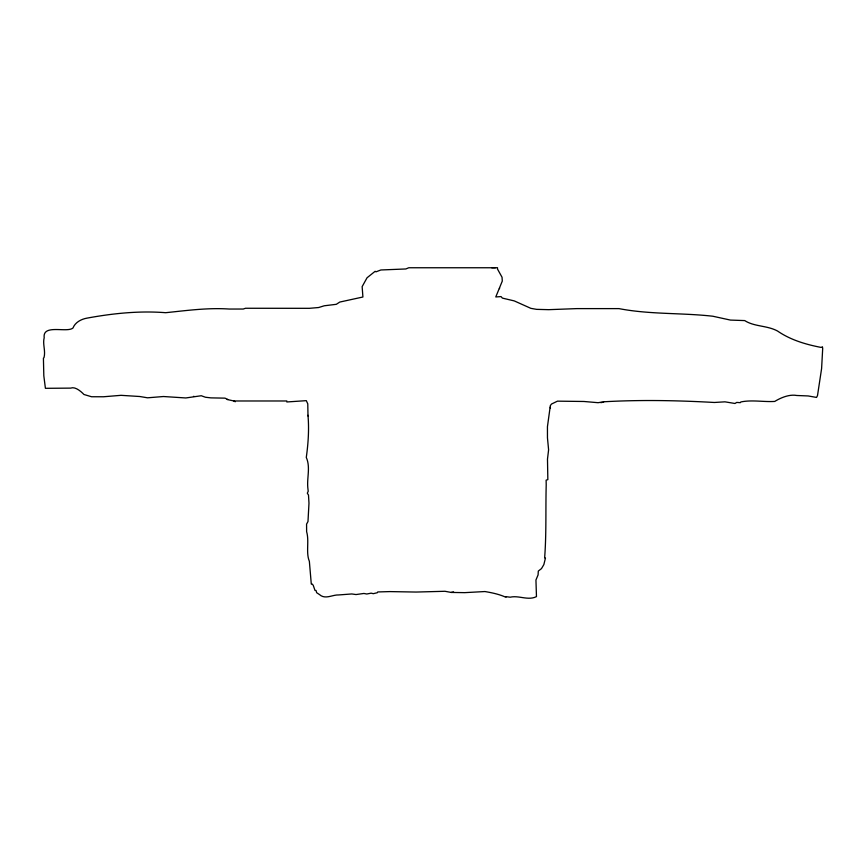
<?xml version="1.0" encoding="UTF-8"?>
<svg xmlns="http://www.w3.org/2000/svg" width="866" height="866" viewBox="0 0 866 866"><rect width="100%" height="100%" fill="white"/><g stroke="black" fill="none" stroke-linecap="round" stroke-linejoin="round"><path stroke-width="1.3" d="M227.13 399.497L233.874 400.98L286.83 400.98L286.83 401.965L306.304 400.655L307.776 403.859L307.982 415.269C309.205 429.265 308.242 443.544 306.283 457.432C310.591 466.98 306.889 477.61 307.787 487.471L308.209 491.282L307.3 493.219L308.491 495.027L308.978 503.2L307.982 521.57L306.575 524.103L306.618 531.67C309.411 541.066 305.709 552.735 309.357 561.287L311.295 584.106L311.782 583.738L313.189 585.2L314.997 590.428L316.036 590.482L316.653 592.701L319.413 594.509C325.161 599.867 332.425 594.65 338.617 594.953L351.78 593.957L356.013 594.552L363.926 593.459L366.773 594.011L371.135 593.167L373.268 593.675L377.338 592.723L377.706 591.954L389.797 591.597L416.102 592.052L444.972 591.283L451.262 592.441L464.728 592.647L484.949 591.543C491.801 592.723 499.162 594.173 505.95 597.302L506.004 596.674L510.226 597.194C518.799 595.148 528.184 600.863 536.465 596.609L535.946 579.982L538.078 574.905L538.306 571.073L541.477 568.616L543.848 564.61L545.461 558.018L544.638 557.856C546.5 533.478 545.558 509.165 546.208 484.928L546.121 480.175L547.842 479.634L547.485 459.121L548.6 449.811L547.464 437.85L547.442 426.667L550.343 405.569L551.555 404.011L557.477 401.153L583.944 401.478L598.092 402.701L603.797 401.781C640.58 399.691 677.418 400.417 714.374 402.474L724.95 401.835L734.985 403.48L736.739 402.419L740.333 402.668L740.852 401.943C752.013 399.67 763.422 402.105 774.745 401.434C780.493 397.905 789.175 394.041 796.817 395.491L808.14 395.946L816.541 397.429L817.515 395.535L821.596 368.591L822.7 348.392L822.408 346.746L821.271 347.45C805.91 344.495 790.539 339.992 777.549 331.029C767.06 325.345 754.275 326.818 744.728 320.582L730.46 320.084L712.826 316.231C681.618 312.702 649.89 314.596 618.941 308.61L576.875 308.61L548.741 309.671L536.584 309.357L530.869 308.35L514.252 300.903L502.388 298.11L501.046 296.583L495.774 296.951L502.291 281.082L502.042 277.25L497.495 269.045L497.506 267.713L491.769 267.756M499.628 288.042L499.422 288.67M308.08 416.016L307.982 415.269M495.406 267.756L408.784 267.756L405.862 268.958L380.878 269.976L375.941 271.848L375.14 271.296L367.043 277.78L362.15 286.624L362.908 297.006L339.743 302.072L336.333 304.312L324.252 305.785L318.634 307.527L309.4 308.318L245.511 308.264L243.216 309.032L229.263 309.043C207.818 307.592 186.872 310.526 165.623 312.702C139.339 310.623 112.764 313.384 86.871 318.158C81.274 319.132 75.115 322.379 73.004 327.976C67.115 333.194 42.347 323.657 44.188 337.74C42.466 344.267 45.768 350.557 44.036 357.506L43.419 358.232L43.82 375.801L45.411 388.314L70.644 388.12C75.136 386.312 80.895 391.302 83.948 394.485L91.547 396.747L103.487 396.769L121.034 395.329L139.794 396.509L147.556 397.808L163.468 396.52L185.822 397.959L201.28 395.74L205.404 397.234L210.871 397.873L224.976 398.144L227.953 399.486M603.072 402.203L603.797 401.781M602.011 402.506L600.723 402.625M194.081 396.379L193.497 396.39M453.567 591.889L451.262 592.441M233.874 400.98L235.26 401.759M550.289 407.193L550.44 408.265"/></g></svg>
